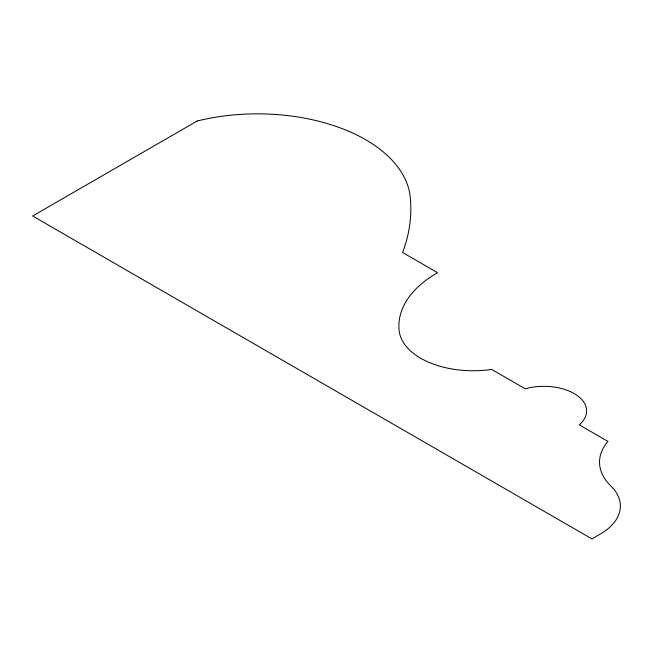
<?xml version="1.0" encoding="UTF-8"?>
<svg xmlns="http://www.w3.org/2000/svg" width="653" height="653" viewBox="0 0 653 653"><rect width="100%" height="100%" fill="white"/><g stroke="black" fill="none" stroke-linecap="round" stroke-linejoin="round"><path stroke-width="0.98" d="M197.206 120.985L32.65 215.996L591.936 538.896L600.262 534.089A68.614 39.613 0 0 0 610.792 485.905A80.784 46.641 0 0 1 607.959 441.42L579.227 424.825A42.674 24.643 0 0 0 576.207 394.845A42.674 24.643 0 0 0 525.257 388.813L491.619 369.394A74.107 42.788 0 0 1 399.122 330.54A129.514 74.777 0 0 1 437.608 272.717L402.566 252.482A350.155 202.161 0 0 0 410.231 197.075A153.047 88.359 0 0 0 197.206 120.985"/></g></svg>
